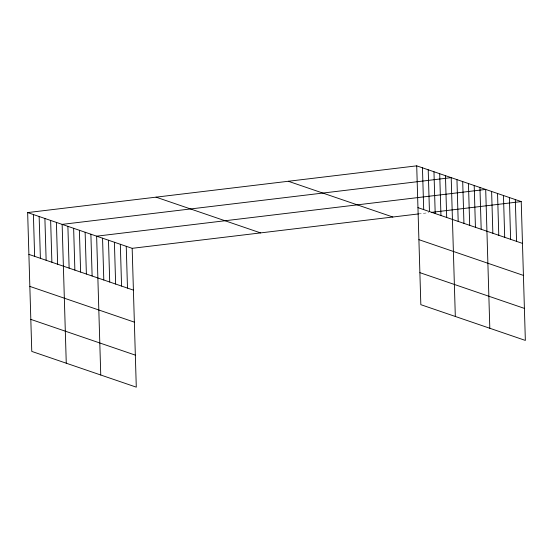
<?xml version="1.0" encoding="UTF-8"?>
<svg xmlns="http://www.w3.org/2000/svg" width="553" height="553" viewBox="0 0 553 553"><rect width="100%" height="100%" fill="white"/><g stroke="black" fill="none" stroke-linecap="round" stroke-linejoin="round"><path stroke-width="0.41" stroke-dasharray="2.77 2.07" d="M418.517 213.928L428.789 212.698"/><path stroke-width="0.83" d="M27.65 212.58L132.167 248.325L136.287 387.155L31.77 351.411L27.65 212.58L416.713 165.845L521.23 201.589L525.35 340.42L420.833 304.675L416.713 165.845M132.167 248.325L418.517 213.928M431.354 212.387L521.23 201.589M417.95 207.645L522.467 243.389M288.32 181.266L392.837 217.018M418.904 239.663L523.421 275.408M419.879 272.657L524.403 308.401M156.043 197.158L260.56 232.903M28.887 254.38L133.411 290.125M29.841 286.399L134.358 322.143M30.823 319.385L135.34 355.13M515.306 199.564L516.55 241.364M509.382 197.539L510.626 239.338M503.465 195.513L504.702 237.313M497.541 193.488L498.778 235.288M491.617 191.462L492.854 233.262M489.813 328.268L485.693 189.437L96.63 236.172L100.75 374.996M479.942 187.474L481.186 229.267M474.198 185.504L475.435 227.304M468.446 183.541L469.691 225.341M462.702 181.578L463.939 223.371M456.951 179.607L458.188 221.407M455.319 316.468L451.2 177.644L62.143 224.38L66.263 363.203M445.455 175.674L446.693 217.474M439.704 173.711L440.948 215.511M433.96 171.748L435.197 213.541M428.209 169.778L429.446 211.578M422.457 167.815L423.702 209.608M126.243 246.299L127.487 288.099M120.326 244.274L121.563 286.074M114.402 242.249L115.639 284.048M108.478 240.223L109.715 282.023M102.554 238.198L103.798 279.998M90.886 234.209L92.123 276.002M85.134 232.239L86.379 274.039M79.383 230.276L80.627 272.069M73.639 228.306L74.876 270.106M67.888 226.343L69.132 268.136M56.392 222.41L57.636 264.21M50.641 220.447L51.885 262.24M44.897 218.476L46.134 260.276M39.145 216.513L40.39 258.306M33.401 214.543L34.639 256.343"/></g></svg>
